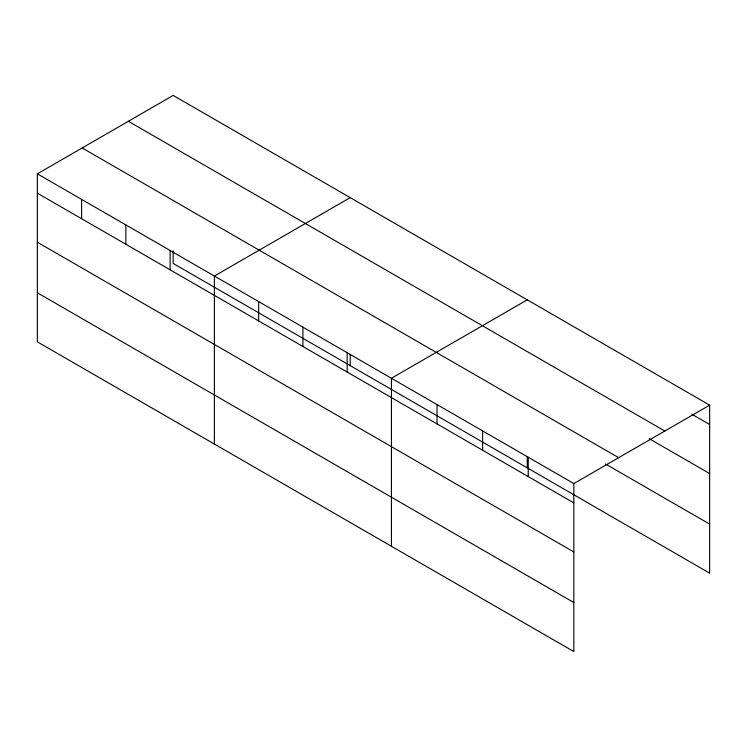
<?xml version="1.0" encoding="UTF-8"?>
<svg xmlns="http://www.w3.org/2000/svg" width="747" height="747" viewBox="0 0 747 747"><rect width="100%" height="100%" fill="white"/><g stroke="black" fill="none" stroke-linecap="round" stroke-linejoin="round"><path stroke-width="1.12" d="M37.35 173.827L573.836 483.57L573.836 651.58L37.35 341.846L37.35 173.827L173.164 95.42L709.65 405.154L709.65 573.173L173.164 263.43L173.164 250.88M350.203 197.628L214.389 276.045L214.389 444.054M527.242 299.846L391.437 378.253L391.437 546.272M573.836 483.57L709.65 405.154M691.806 414.193L709.65 424.501M128.344 121.294L664.83 431.038M649.18 438.648L709.65 473.561M82.17 147.953L618.656 457.696M605.556 464.018L709.65 524.114M37.35 193.165L573.836 502.908M37.35 242.233L573.836 551.968M37.35 292.777L573.836 602.521M528.241 457.239L528.241 476.577M527.242 456.454L527.242 467.865M482.637 430.907L482.637 450.254M437.032 404.585L437.032 423.923M350.203 354.237L350.203 365.647M347.178 352.705L347.178 372.043M302.908 327.149L302.908 346.487M258.649 301.592L258.649 320.939M170.129 250.488L170.129 269.826M125.87 224.931L125.87 244.278M81.61 199.384L81.61 218.722"/></g></svg>
